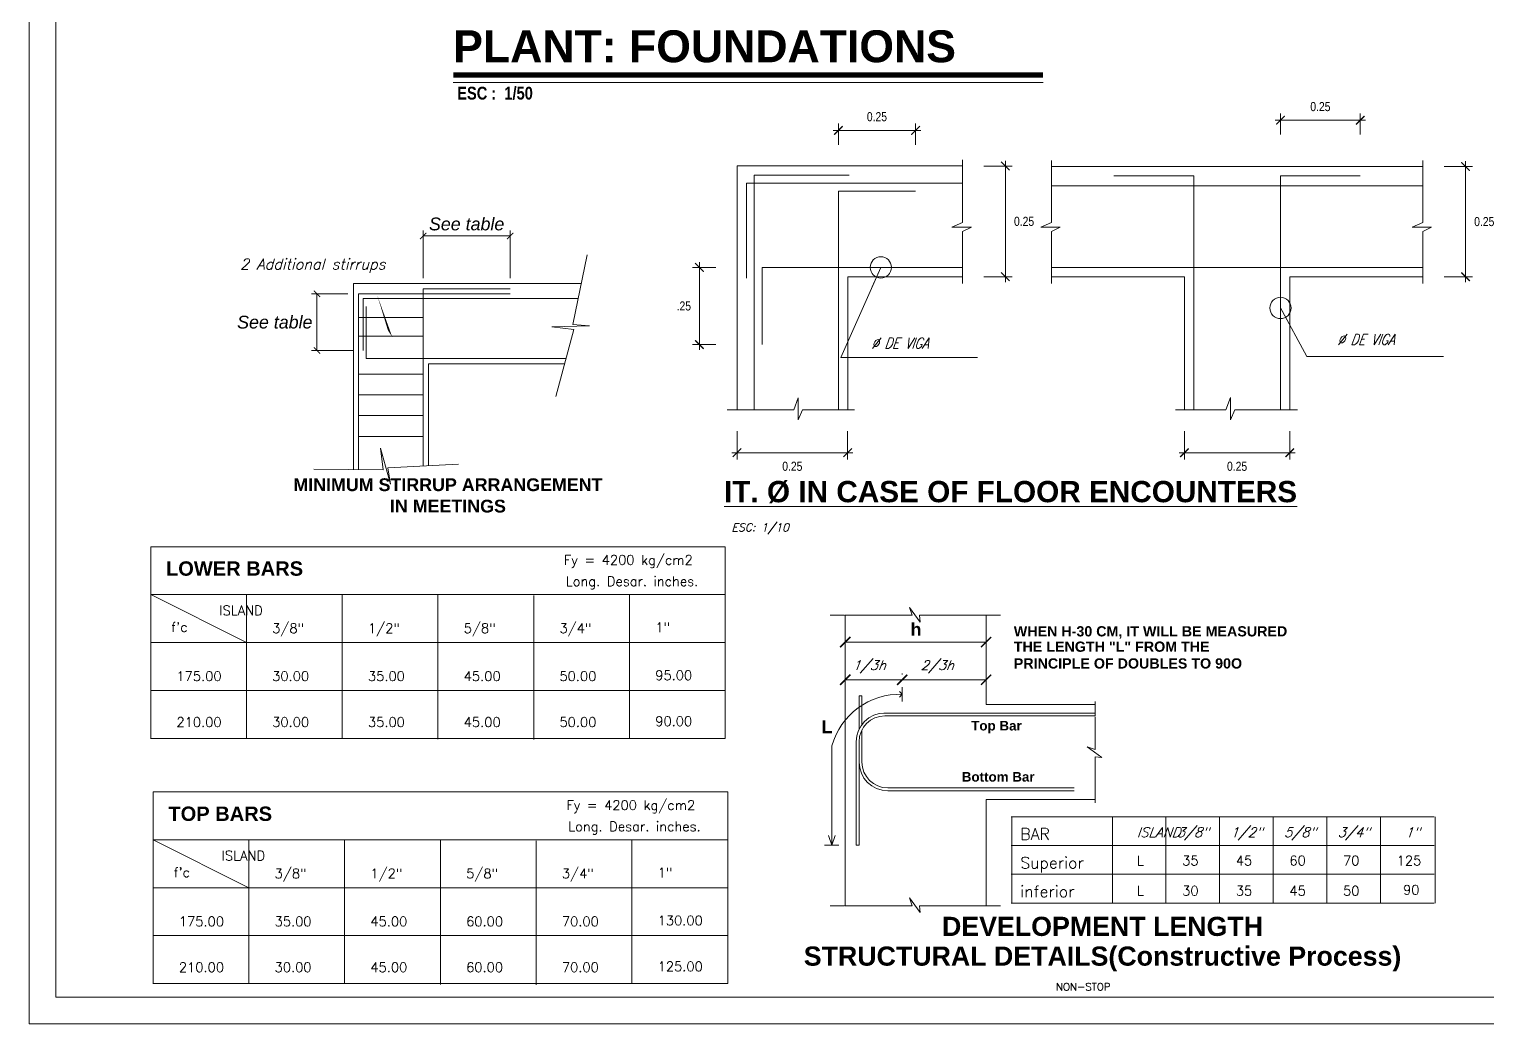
# Model space of a CAD drawing. Header units: millimetres. Extents: x 56 to 215, y 47 to 103.
# Drawn here: x 174.04 to 187.74, y 75.1 to 84.45 of the extents above; entities that cross this region are included whole.
import ezdxf
from ezdxf.enums import TextEntityAlignment as Align

# ---------------------------------------------------------------- set-up
doc = ezdxf.new("R2010")
doc.units = ezdxf.units.MM
doc.linetypes.add('CENTER2', pattern=[28.575, 19.05, -3.175, 3.175, -3.175])
doc.linetypes.add('DASHED2', pattern=[0.375, 0.25, -0.125])
for name, color, linetype, lineweight in [('A_Pared', 147, 'Continuous', 15), ('E_Acero', 240, 'Continuous', 60), ('E_Estribo', 1, 'CENTER2', 20), ('E_Fierros', 2, 'Continuous', 50), ('G_Complemento', 30, 'Continuous', 20), ('G_Texto', 122, 'Continuous', 20)]:
    doc.layers.add(name, color=color, linetype=linetype, lineweight=lineweight)
doc.layers.add('G_Acotación', color=171, linetype='Continuous')
doc.styles.add('Acotacion', font='ARIALN.TTF')
doc.styles.add('ARIAL', font='ariali.ttf', dxfattribs={"height": 0.12})
doc.styles.add('Cotas', font='ARIALNB.TTF', dxfattribs={"height": 0.1})
doc.styles.add('Letras(Indicadores)', font='romans.shx', dxfattribs={"width": 0.7, "oblique": 10})
doc.styles.add('Textos', font='simplex.shx', dxfattribs={"width": 0.8, "oblique": 20})
doc.styles.add('Titulo', font='arialbd.ttf', dxfattribs={"height": 0.2})
doc.styles.add('Titulo Detalles', font='swissb.ttf')
doc.styles.add('Titulo(Ambientes)', font='sanssb__.ttf')
doc.dimstyles.new('Indicadores', dxfattribs={"dimtxt": 0.08, "dimasz": 0.08, "dimexe": 0.05, "dimexo": 0.1, "dimgap": 0.05, "dimtad": 2, "dimtih": 1, "dimtoh": 1, "dimzin": 4, "dimdsep": 46, "dimtxsty": 'ARIAL', "dimblk1": 'ARCHTICK', "dimblk2": 'ARCHTICK', "dimsah": 1, "dimcen": 0.02, "dimclrd": 8, "dimclre": 8, "dimclrt": 7, "dimadec": 0, "dimazin": 0, "dimtfac": 1, "dimtmove": 2, "dimatfit": 3, "dimldrblk": 'CLOSEDBLANK', "dimfxl": 1, "dimtolj": 1, "dimtzin": 4, "dimlwd": 9, "dimlwe": 9, "dimarcsym": 0})
doc.dimstyles.new('N1-10', dxfattribs={"dimtxt": 0.085, "dimasz": 0.08, "dimexe": 0.065, "dimexo": 0.2, "dimgap": 0.085, "dimtad": 2, "dimtih": 1, "dimtoh": 1, "dimlfac": 0.2, "dimzin": 4, "dimdsep": 46, "dimtxsty": 'Acotacion', "dimblk": 'ARCHTICK', "dimcen": 0.85, "dimdle": 0.05, "dimclrd": 251, "dimclre": 251, "dimclrt": 254, "dimaunit": 1, "dimadec": 3, "dimazin": 0, "dimtm": 1e-09, "dimtfac": 1, "dimtix": 1, "dimtmove": 0, "dimatfit": 3, "dimldrblk": 'CLOSEDBLANK', "dimfxl": 1, "dimtolj": 1, "dimtzin": 0, "dimlwd": 9, "dimlwe": 13, "dimarcsym": 0})
doc.dimstyles.new('N1-100', dxfattribs={"dimtxt": 0.085, "dimasz": 0.085, "dimexe": 0.065, "dimexo": 0.12, "dimgap": 0.085, "dimtad": 2, "dimtih": 1, "dimtoh": 1, "dimzin": 4, "dimdsep": 46, "dimtxsty": 'Acotacion', "dimblk": 'ARCHTICK', "dimcen": 0.85, "dimdle": 0.05, "dimclrd": 251, "dimclre": 251, "dimclrt": 140, "dimaunit": 1, "dimadec": 3, "dimazin": 0, "dimtm": 1e-09, "dimtfac": 1, "dimtix": 1, "dimtmove": 0, "dimatfit": 3, "dimfxl": 1, "dimtolj": 1, "dimtzin": 0, "dimlwd": 15, "dimlwe": 15, "dimarcsym": 0})

# ---------------------------------------------------------------- blocks, each defined once
blk = doc.blocks.new('_ArchTick')
at = {"color": 0, "linetype": 'ByBlock', "const_width": 0.15}
blk.add_lwpolyline([(-0.5, -0.5), (0.5, 0.5)], dxfattribs=at)
blk = doc.blocks.new('*D419')
at = {"layer": 'Defpoints', "color": 0, "transparency": 16777216}
for p in [(177.135, 81.96), (176.744, 81.428), (177.18, 81.428)]:
    blk.add_point(p, dxfattribs=at)
at = {"layer": 'G_Acotación', "color": 8, "lineweight": 9, "transparency": 16777216}
for p, q in [((177.035, 81.96), (176.694, 81.96)), ((176.744, 81.96), (176.744, 81.428)), ((177.08, 81.428), (176.694, 81.428))]:
    blk.add_line(p, q, dxfattribs=at)
at = {"layer": 'G_Acotación', "color": 8, "lineweight": 9, "transparency": 16777216, "xscale": 0.06, "yscale": 0.06, "zscale": 0.06}
for p, rotation in [((176.744, 81.96), 90), ((176.744, 81.428), 270)]:
    blk.add_blockref('_ArchTick', p, dxfattribs=dict(at, rotation=rotation))
at = {"layer": 'G_Acotación', "color": 7, "lineweight": 5, "transparency": 16777216, "insert": (176.348, 81.694), "char_height": 0.12, "attachment_point": 5, "style": 'ARIAL'}
blk.add_mtext('\\A1;See table', dxfattribs=at)
blk = doc.blocks.new('_ClosedBlank')
at = {"color": 0, "linetype": 'ByBlock', "lineweight": -2}
for p, q in [((-1, 0.17), (0, 0)), ((-1, 0.17), (-1, -0.17)), ((0, 0), (-1, -0.17))]:
    blk.add_line(p, q, dxfattribs=at)
blk = doc.blocks.new('*D420')
at = {"layer": 'Defpoints', "color": 0, "transparency": 16777216}
for p in [(178.56, 82.504), (177.743, 82.009), (178.56, 82.009)]:
    blk.add_point(p, dxfattribs=at)
at = {"layer": 'G_Acotación', "color": 8, "lineweight": 9, "transparency": 16777216}
for p, q in [((177.743, 82.109), (177.743, 82.554)), ((177.743, 82.504), (178.56, 82.504)), ((178.56, 82.109), (178.56, 82.554))]:
    blk.add_line(p, q, dxfattribs=at)
at = {"layer": 'G_Acotación', "color": 8, "lineweight": 9, "transparency": 16777216, "xscale": 0.06, "yscale": 0.06, "zscale": 0.06, "rotation": 180}
blk.add_blockref('_ArchTick', (177.743, 82.504), dxfattribs=at)
at = {"layer": 'G_Acotación', "color": 8, "lineweight": 9, "transparency": 16777216, "xscale": 0.06, "yscale": 0.06, "zscale": 0.06}
blk.add_blockref('_ArchTick', (178.56, 82.504), dxfattribs=at)
at = {"layer": 'G_Acotación', "color": 7, "lineweight": 5, "transparency": 16777216, "insert": (178.151, 82.616), "char_height": 0.12, "attachment_point": 5, "style": 'ARIAL'}
blk.add_mtext('\\A1;See table', dxfattribs=at)
blk = doc.blocks.new('*D421')
at = {"layer": 'Defpoints', "color": 0, "transparency": 16777216}
for p in [(187.137, 83.156), (187.137, 82.121), (187.539, 82.121)]:
    blk.add_point(p, dxfattribs=at)
at = {"layer": 'G_Acotación', "color": 251, "lineweight": 9, "transparency": 16777216}
blk.add_line((187.539, 83.206), (187.539, 82.071), dxfattribs=at)
at = {"layer": 'G_Acotación', "color": 251, "lineweight": 13, "transparency": 16777216}
for p, q in [((187.337, 83.156), (187.604, 83.156)), ((187.337, 82.121), (187.604, 82.121))]:
    blk.add_line(p, q, dxfattribs=at)
at = {"layer": 'G_Acotación', "color": 251, "lineweight": 9, "transparency": 16777216, "xscale": 0.08, "yscale": 0.08, "zscale": 0.08}
for p, rotation in [((187.539, 83.156), 90), ((187.539, 82.121), 270)]:
    blk.add_blockref('_ArchTick', p, dxfattribs=dict(at, rotation=rotation))
at = {"layer": 'G_Acotación', "color": 254, "lineweight": 5, "transparency": 16777216, "insert": (187.715, 82.639), "char_height": 0.085, "attachment_point": 5, "style": 'Acotacion'}
blk.add_mtext('\\A1;0.25', dxfattribs=at)
blk = doc.blocks.new('*D422')
at = {"layer": 'Defpoints', "color": 0, "transparency": 16777216}
for p in [(182.812, 83.161), (182.812, 82.121), (183.214, 82.121)]:
    blk.add_point(p, dxfattribs=at)
at = {"layer": 'G_Acotación', "color": 251, "lineweight": 13, "transparency": 16777216}
for p, q in [((183.012, 83.161), (183.279, 83.161)), ((183.012, 82.121), (183.279, 82.121))]:
    blk.add_line(p, q, dxfattribs=at)
at = {"layer": 'G_Acotación', "color": 251, "lineweight": 9, "transparency": 16777216}
blk.add_line((183.214, 83.211), (183.214, 82.071), dxfattribs=at)
at = {"layer": 'G_Acotación', "color": 251, "lineweight": 9, "transparency": 16777216, "xscale": 0.08, "yscale": 0.08, "zscale": 0.08}
for p, rotation in [((183.214, 83.161), 90), ((183.214, 82.121), 270)]:
    blk.add_blockref('_ArchTick', p, dxfattribs=dict(at, rotation=rotation))
at = {"layer": 'G_Acotación', "color": 254, "lineweight": 5, "transparency": 16777216, "insert": (183.39, 82.641), "char_height": 0.085, "attachment_point": 5, "style": 'Acotacion'}
blk.add_mtext('\\A1;0.25', dxfattribs=at)
blk = doc.blocks.new('*D423')
at = {"layer": 'Defpoints', "color": 0, "transparency": 16777216}
for p in [(180.692, 82.209), (180.339, 81.484), (180.692, 81.484)]:
    blk.add_point(p, dxfattribs=at)
at = {"layer": 'G_Acotación', "color": 251, "lineweight": 13, "transparency": 16777216}
for p, q in [((180.492, 82.209), (180.274, 82.209)), ((180.492, 81.484), (180.274, 81.484))]:
    blk.add_line(p, q, dxfattribs=at)
at = {"layer": 'G_Acotación', "color": 251, "lineweight": 9, "transparency": 16777216}
blk.add_line((180.339, 82.259), (180.339, 81.434), dxfattribs=at)
at = {"layer": 'G_Acotación', "color": 251, "lineweight": 9, "transparency": 16777216, "xscale": 0.08, "yscale": 0.08, "zscale": 0.08}
for p, rotation in [((180.339, 82.209), 90), ((180.339, 81.484), 270)]:
    blk.add_blockref('_ArchTick', p, dxfattribs=dict(at, rotation=rotation))
at = {"layer": 'G_Acotación', "color": 254, "lineweight": 5, "transparency": 16777216, "insert": (180.192, 81.846), "char_height": 0.085, "attachment_point": 5, "style": 'Acotacion'}
blk.add_mtext('\\A1;.25', dxfattribs=at)
blk = doc.blocks.new('*D424')
at = {"layer": 'Defpoints', "color": 0, "transparency": 16777216}
for p in [(180.692, 80.871), (181.732, 80.871), (181.732, 80.468)]:
    blk.add_point(p, dxfattribs=at)
at = {"layer": 'G_Acotación', "color": 251, "lineweight": 13, "transparency": 16777216}
for p, q in [((180.692, 80.671), (180.692, 80.403)), ((181.732, 80.671), (181.732, 80.403))]:
    blk.add_line(p, q, dxfattribs=at)
at = {"layer": 'G_Acotación', "color": 251, "lineweight": 9, "transparency": 16777216}
blk.add_line((180.642, 80.468), (181.782, 80.468), dxfattribs=at)
at = {"layer": 'G_Acotación', "color": 251, "lineweight": 9, "transparency": 16777216, "xscale": 0.08, "yscale": 0.08, "zscale": 0.08, "rotation": 180}
blk.add_blockref('_ArchTick', (180.692, 80.468), dxfattribs=at)
at = {"layer": 'G_Acotación', "color": 251, "lineweight": 9, "transparency": 16777216, "xscale": 0.08, "yscale": 0.08, "zscale": 0.08}
blk.add_blockref('_ArchTick', (181.732, 80.468), dxfattribs=at)
at = {"layer": 'G_Acotación', "color": 254, "lineweight": 5, "transparency": 16777216, "insert": (181.212, 80.34), "char_height": 0.085, "attachment_point": 5, "style": 'Acotacion'}
blk.add_mtext('\\A1;0.25', dxfattribs=at)
blk = doc.blocks.new('*D425')
at = {"layer": 'Defpoints', "color": 0, "transparency": 16777216}
for p in [(184.897, 80.871), (185.887, 80.871), (185.887, 80.468)]:
    blk.add_point(p, dxfattribs=at)
at = {"layer": 'G_Acotación', "color": 251, "lineweight": 13, "transparency": 16777216}
for p, q in [((184.897, 80.671), (184.897, 80.403)), ((185.887, 80.671), (185.887, 80.403))]:
    blk.add_line(p, q, dxfattribs=at)
at = {"layer": 'G_Acotación', "color": 251, "lineweight": 9, "transparency": 16777216}
blk.add_line((184.847, 80.468), (185.937, 80.468), dxfattribs=at)
at = {"layer": 'G_Acotación', "color": 251, "lineweight": 9, "transparency": 16777216, "xscale": 0.08, "yscale": 0.08, "zscale": 0.08, "rotation": 180}
blk.add_blockref('_ArchTick', (184.897, 80.468), dxfattribs=at)
at = {"layer": 'G_Acotación', "color": 251, "lineweight": 9, "transparency": 16777216, "xscale": 0.08, "yscale": 0.08, "zscale": 0.08}
blk.add_blockref('_ArchTick', (185.887, 80.468), dxfattribs=at)
at = {"layer": 'G_Acotación', "color": 254, "lineweight": 5, "transparency": 16777216, "insert": (185.392, 80.34), "char_height": 0.085, "attachment_point": 5, "style": 'Acotacion'}
blk.add_mtext('\\A1;0.25', dxfattribs=at)
blk = doc.blocks.new('*D426')
at = {"layer": 'Defpoints', "color": 0, "transparency": 16777216}
for p in [(182.37, 83.496), (181.645, 83.161), (182.37, 83.161)]:
    blk.add_point(p, dxfattribs=at)
at = {"layer": 'G_Acotación', "color": 251, "lineweight": 9, "transparency": 16777216}
blk.add_line((181.595, 83.496), (182.42, 83.496), dxfattribs=at)
at = {"layer": 'G_Acotación', "color": 251, "lineweight": 13, "transparency": 16777216}
for p, q in [((181.645, 83.361), (181.645, 83.561)), ((182.37, 83.361), (182.37, 83.561))]:
    blk.add_line(p, q, dxfattribs=at)
at = {"layer": 'G_Acotación', "color": 251, "lineweight": 9, "transparency": 16777216, "xscale": 0.08, "yscale": 0.08, "zscale": 0.08, "rotation": 180}
blk.add_blockref('_ArchTick', (181.645, 83.496), dxfattribs=at)
at = {"layer": 'G_Acotación', "color": 251, "lineweight": 9, "transparency": 16777216, "xscale": 0.08, "yscale": 0.08, "zscale": 0.08}
blk.add_blockref('_ArchTick', (182.37, 83.496), dxfattribs=at)
at = {"layer": 'G_Acotación', "color": 254, "lineweight": 5, "transparency": 16777216, "insert": (182.007, 83.624), "char_height": 0.085, "attachment_point": 5, "style": 'Acotacion'}
blk.add_mtext('\\A1;0.25', dxfattribs=at)
blk = doc.blocks.new('*D427')
at = {"layer": 'Defpoints', "color": 0, "transparency": 16777216}
for p in [(186.55, 83.591), (185.8, 83.256), (186.55, 83.256)]:
    blk.add_point(p, dxfattribs=at)
at = {"layer": 'G_Acotación', "color": 251, "lineweight": 9, "transparency": 16777216}
blk.add_line((185.75, 83.591), (186.6, 83.591), dxfattribs=at)
at = {"layer": 'G_Acotación', "color": 251, "lineweight": 13, "transparency": 16777216}
for p, q in [((185.8, 83.456), (185.8, 83.656)), ((186.55, 83.456), (186.55, 83.656))]:
    blk.add_line(p, q, dxfattribs=at)
at = {"layer": 'G_Acotación', "color": 251, "lineweight": 9, "transparency": 16777216, "xscale": 0.08, "yscale": 0.08, "zscale": 0.08, "rotation": 180}
blk.add_blockref('_ArchTick', (185.8, 83.591), dxfattribs=at)
at = {"layer": 'G_Acotación', "color": 251, "lineweight": 9, "transparency": 16777216, "xscale": 0.08, "yscale": 0.08, "zscale": 0.08}
blk.add_blockref('_ArchTick', (186.55, 83.591), dxfattribs=at)
at = {"layer": 'G_Acotación', "color": 254, "lineweight": 5, "transparency": 16777216, "insert": (186.175, 83.719), "char_height": 0.085, "attachment_point": 5, "style": 'Acotacion'}
blk.add_mtext('\\A1;0.25', dxfattribs=at)
blk = doc.blocks.new('Titulo')
at = {"style": 'Titulo', "oblique": 20, "flags": 4}
blk.add_attdef('TITULO', (0.026, 0.189), '', height=0.3, dxfattribs=at)
at = {"oblique": 20, "flags": 4}
blk.add_attdef('ESCALA', (0.26, -0.101), '', height=0.11, dxfattribs=at)

msp = doc.modelspace()

# ---------------------------------------------------------------- linework, layer by layer
at = {"lineweight": 5}
for points in [[(215.0892, 75.1029), (215.0892, 102.6587), (174.0392, 102.6587), (174.0392, 75.1029)], [(214.8392, 75.3529), (214.8392, 102.4087), (174.2892, 102.4087), (174.2892, 75.3529)]]:
    msp.add_lwpolyline(points, close=True, dxfattribs=at)
at = {"layer": 'A_Pared', "linetype": 'ByBlock', "lineweight": 5}
for p, q in [((177.0867, 82.0573), (177.0867, 80.3088)), ((179.228, 82.0573), (177.0867, 82.0573)), ((177.7914, 81.3039), (177.7914, 80.3448)), ((179.0719, 81.3039), (177.7914, 81.3039))]:
    msp.add_line(p, q, dxfattribs=at)
at = {"layer": 'E_Acero', "linetype": 'ByBlock', "lineweight": 5, "ltscale": 5}
for p, q in [((181.8394, 77.8705), (181.8394, 78.1848)), ((181.8394, 78.1848), (181.8664, 78.1848)), ((181.8664, 77.9148), (181.8664, 78.1848)), ((182.0724, 78.0228), (184.0583, 78.0228)), ((182.0824, 77.9958), (184.0583, 77.9958)), ((181.8664, 77.5616), (181.8664, 77.8641)), ((181.8124, 77.7528), (181.8124, 76.7808)), ((181.8394, 76.7808), (181.8394, 77.7528)), ((181.8124, 76.7808), (181.8394, 76.7808))]:
    msp.add_line(p, q, dxfattribs=at)
at = {"layer": 'E_Acero', "linetype": 'DASHED2', "lineweight": 5, "ltscale": 7}
for p, q in [((182.1094, 77.3186), (184.0583, 77.3186)), ((182.1094, 77.2916), (184.0583, 77.2916))]:
    msp.add_line(p, q, dxfattribs=at)
at = {"layer": 'E_Acero', "linetype": 'ByBlock', "lineweight": 5, "ltscale": 5}
for centre, radius, start, end in [((182.0824, 77.7528), 0.27, 90, 180), ((182.0824, 77.7528), 0.243, 90, 180), ((182.1094, 77.5616), 0.27, 180, 270), ((182.1094, 77.5616), 0.243, 180, 270)]:
    msp.add_arc(centre, radius, start, end, dxfattribs=at)
at = {"layer": 'E_Estribo', "linetype": 'ByBlock', "lineweight": 5}
for p, q in [((177.1355, 81.7385), (177.7426, 81.7385)), ((177.1355, 81.5622), (177.7426, 81.5622)), ((177.1355, 81.2064), (177.7426, 81.2064)), ((177.1355, 81.0114), (177.7426, 81.0114)), ((177.1355, 80.8164), (177.7426, 80.8164)), ((177.1355, 80.6214), (177.7426, 80.6214))]:
    msp.add_line(p, q, dxfattribs=at)
at = {"layer": 'E_Fierros', "linetype": 'ByBlock', "lineweight": 5}
for p, q in [((177.1355, 81.9598), (177.1355, 80.3082)), ((178.5604, 81.9598), (177.1355, 81.9598)), ((177.7426, 82.0085), (177.7426, 80.3423)), ((178.5604, 82.0085), (177.7426, 82.0085)), ((177.1798, 81.428), (177.1798, 81.9155)), ((179.1993, 81.9155), (177.1798, 81.9155)), ((177.2064, 81.8402), (177.2064, 81.3527)), ((179.085, 81.3527), (177.2064, 81.3527))]:
    msp.add_line(p, q, dxfattribs=at)
at = {"layer": 'E_Fierros', "lineweight": 5}
for points in [[(181.7448, 83.0739), (180.8548, 83.0739), (180.8548, 80.8714)], [(184.2349, 83.0689), (184.9849, 83.0689), (184.9849, 80.8714)], [(186.5499, 83.0689), (185.7999, 83.0689), (185.7999, 80.8714)], [(182.8123, 82.9989), (180.7798, 82.9989), (180.7798, 82.1089)], [(182.3698, 82.9239), (181.6448, 82.9239), (181.6448, 80.8714)], [(187.1374, 82.9739), (183.6474, 82.9739)], [(182.8123, 82.2089), (180.9298, 82.2089), (180.9298, 81.4839)], [(187.1374, 82.2089), (183.6474, 82.2089)]]:
    msp.add_lwpolyline(points, dxfattribs=at)
at = {"layer": 'G_Acotación', "lineweight": 5}
msp.add_line((181.7093, 78.6886), (183.0323, 78.6886), dxfattribs=at)
at = {"layer": 'G_Acotación', "linetype": 'ByBlock', "lineweight": 5, "ltscale": 5}
for p, q in [((182.2444, 78.335), (181.7093, 78.335)), ((182.2444, 78.335), (183.0323, 78.335)), ((182.2444, 78.1308), (182.2444, 78.2658)), ((182.2444, 78.1983), (182.2205, 78.2242)), ((182.2444, 78.1983), (182.2205, 78.1725)), ((181.5832, 77.7145), (181.5829, 76.7808)), ((181.5829, 76.7808), (181.5508, 76.8706)), ((181.5829, 76.7808), (181.615, 76.8706)), ((181.6504, 76.7808), (181.5154, 76.7808))]:
    msp.add_line(p, q, dxfattribs=at)
at = {"layer": 'G_Acotación', "lineweight": 5}
msp.add_lwpolyline([(176.6417, 82.1557, 0, 0, 0), (177.2467, 82.1557, 0, 0, 0), (177.3954, 81.6688, 0.0293, 0, 0), (177.4517, 81.5552, 0, 0, 0)], format="xyseb", dxfattribs=at)
at = {"layer": 'G_Acotación', "linetype": 'ByBlock', "lineweight": 5, "ltscale": 5, "const_width": 0.0144}
for points in [[(181.7573, 78.7366), (181.6613, 78.6406)], [(182.9843, 78.6406), (183.0803, 78.7366)], [(181.7573, 78.383), (181.6613, 78.287)], [(182.1964, 78.287), (182.2924, 78.383)], [(182.9843, 78.287), (183.0803, 78.383)]]:
    msp.add_lwpolyline(points, dxfattribs=at)
at = {"layer": 'G_Acotación', "linetype": 'ByBlock', "lineweight": 5, "const_width": 0.0144}
msp.add_lwpolyline([(182.2924, 78.383), (182.1964, 78.287)], dxfattribs=at)
at = {"layer": 'G_Acotación', "linetype": 'ByBlock', "lineweight": 5, "ltscale": 5}
msp.add_arc((182.2224, 77.5346), 0.6641, 88.10551, 164.27828, dxfattribs=at)
at = {"layer": 'G_Complemento', "lineweight": 5}
for p, q in [((175.1815, 79.5847), (175.1815, 77.7807)), ((175.1815, 79.5847), (180.5815, 79.5847)), ((180.5815, 79.5847), (180.5815, 77.7847)), ((175.1815, 79.1347), (180.5815, 79.1347)), ((175.1815, 79.1347), (176.0815, 78.6847)), ((176.0815, 79.1347), (176.0815, 77.7807)), ((176.9815, 79.1347), (176.9815, 77.7807)), ((177.8815, 79.1307), (177.8815, 77.7768)), ((178.7815, 79.1268), (178.7815, 77.7728)), ((179.6815, 79.1347), (179.6815, 77.7807)), ((175.1815, 78.6847), (180.5815, 78.6847)), ((175.1815, 78.2347), (180.5815, 78.2347)), ((175.1815, 77.7847), (180.5815, 77.7847)), ((175.2042, 77.2813), (175.2042, 75.4773)), ((175.2042, 77.2813), (180.6042, 77.2813)), ((180.6042, 77.2813), (180.6042, 75.4813)), ((187.2437, 77.0478), (183.2683, 77.0478)), ((183.2739, 77.048), (183.2739, 76.238)), ((184.2197, 77.0478), (184.2197, 76.2378)), ((184.7237, 77.0478), (184.7237, 76.2378)), ((184.7237, 77.0478), (184.7237, 76.2378)), ((184.7237, 77.0478), (184.7237, 76.2378)), ((185.2277, 77.0478), (185.2277, 76.2378)), ((185.7317, 77.0478), (185.7317, 76.2378)), ((186.2357, 77.0478), (186.2357, 76.2378)), ((186.7397, 77.0478), (186.7397, 76.2378)), ((187.2524, 77.0478), (187.2524, 76.2378)), ((175.2042, 76.8313), (180.6042, 76.8313)), ((175.2042, 76.8313), (176.1042, 76.3813)), ((176.1042, 76.8313), (176.1042, 75.4773)), ((177.0042, 76.8313), (177.0042, 75.4773)), ((177.9042, 76.8273), (177.9042, 75.4733)), ((178.8042, 76.8233), (178.8042, 75.4694)), ((179.7042, 76.8313), (179.7042, 75.4773)), ((187.2437, 76.7778), (183.2683, 76.7778)), ((187.2437, 76.5078), (183.2683, 76.5078)), ((175.2042, 76.3813), (180.6042, 76.3813)), ((187.2437, 76.2378), (183.2683, 76.2378)), ((175.2042, 75.9313), (180.6042, 75.9313)), ((175.2042, 75.4813), (180.6042, 75.4813))]:
    msp.add_line(p, q, dxfattribs=at)
at = {"layer": 'G_Complemento', "linetype": 'ByBlock', "lineweight": 5, "ltscale": 5}
for p, q in [((181.7017, 78.9408), (181.5667, 78.9408)), ((181.7093, 78.9408), (182.0173, 78.9408)), ((182.0173, 78.9408), (182.3372, 78.9408)), ((182.3133, 79.0152), (182.4126, 78.8773)), ((182.3372, 78.9408), (182.3133, 79.0152)), ((182.4126, 78.8773), (182.4057, 78.9408)), ((183.0323, 78.9408), (182.4057, 78.9408)), ((183.0323, 78.9408), (183.1673, 78.9408)), ((184.0583, 77.9958), (184.0583, 78.1308)), ((184.0583, 77.9882), (184.0583, 77.6803)), ((184.0583, 77.6803), (183.9839, 77.7042)), ((183.9839, 77.7042), (184.1218, 77.6049)), ((184.1218, 77.6049), (184.0583, 77.6118)), ((184.0583, 77.3132), (184.0583, 77.6118)), ((184.0583, 77.3132), (184.0583, 77.1782)), ((181.7017, 76.2116), (181.5667, 76.2116)), ((181.7093, 76.2116), (182.0173, 76.2116)), ((182.0173, 76.2116), (182.3372, 76.2116)), ((182.3372, 76.2116), (182.3133, 76.2859)), ((182.3133, 76.2859), (182.4126, 76.1481)), ((182.4126, 76.1481), (182.4057, 76.2116)), ((183.0323, 76.2116), (182.4057, 76.2116)), ((183.0323, 76.2116), (183.1673, 76.2116))]:
    msp.add_line(p, q, dxfattribs=at)
at = {"layer": 'G_Complemento', "lineweight": 5, "ltscale": 5}
for p, q in [((181.7093, 76.2116), (181.7093, 78.9408)), ((183.0323, 78.1038), (183.0323, 78.9408)), ((183.0323, 78.1038), (184.0583, 78.1038)), ((183.0323, 77.2106), (184.0583, 77.2106)), ((183.0323, 77.2106), (183.0323, 76.2116))]:
    msp.add_line(p, q, dxfattribs=at)
at = {"layer": 'G_Complemento', "lineweight": 5}
for points in [[(182.8123, 83.1614), (180.6923, 83.1614), (180.6923, 80.8714)], [(182.8123, 83.2184), (182.8123, 82.6292), (182.7118, 82.5877), (182.8123, 82.5877), (182.8951, 82.5877), (182.8123, 82.5462), (182.8123, 82.0569)], [(183.6474, 83.2134), (183.6474, 82.6292), (183.5469, 82.5877), (183.6474, 82.5877), (183.7302, 82.5877), (183.6474, 82.5462), (183.6474, 82.0569)], [(187.1374, 83.2134), (187.1374, 82.6292), (187.0369, 82.5877), (187.1374, 82.5877), (187.2202, 82.5877), (187.1374, 82.5462), (187.1374, 82.0569)], [(187.1374, 83.1564), (183.6474, 83.1564)], [(182.8123, 82.1214), (181.7323, 82.1214), (181.7323, 80.8714)], [(183.6474, 82.1214), (184.8974, 82.1214), (184.8974, 80.8714)], [(187.1374, 82.1214), (185.8874, 82.1214), (185.8874, 80.8714)], [(180.5999, 80.8714), (181.2245, 80.8714), (181.266, 80.9849), (181.266, 80.8714), (181.266, 80.777), (181.3074, 80.8714), (181.7965, 80.8714)], [(184.8125, 80.8716), (185.2871, 80.8716), (185.3286, 80.9852), (185.3286, 80.8716), (185.3286, 80.7772), (185.37, 80.8716), (185.9591, 80.8716)]]:
    msp.add_lwpolyline(points, dxfattribs=at)
at = {"layer": 'G_Complemento', "linetype": 'ByBlock', "lineweight": 5}
for points in [[(179.2823, 82.3259), (179.1504, 81.6735), (179.3042, 81.6585), (178.9516, 81.6511), (179.1579, 81.6248), (178.9891, 80.9952)], [(178.0756, 80.3596), (177.411, 80.3252), (177.4347, 80.1725), (177.3398, 80.5121), (177.3657, 80.3058), (176.7139, 80.3127)]]:
    msp.add_lwpolyline(points, dxfattribs=at)
at = {"layer": 'G_Texto', "color": 8, "lineweight": 5}
for p, q in [((181.7093, 78.5719), (181.7093, 78.6286)), ((183.0323, 78.5719), (183.0323, 78.6286)), ((181.7093, 78.3858), (181.7093, 78.395)), ((182.2444, 78.3858), (182.2444, 78.395)), ((182.2444, 78.3858), (182.2444, 78.395)), ((183.0323, 78.3858), (183.0323, 78.395))]:
    msp.add_line(p, q, dxfattribs=at)
at = {"layer": 'G_Texto', "lineweight": 5, "const_width": 0.05}
msp.add_lwpolyline([(178.0243, 84.0148), (183.5693, 84.0148)], dxfattribs=at)
at = {"layer": 'G_Texto', "lineweight": 5}
msp.add_lwpolyline([(178.0243, 83.9465), (183.5693, 83.9465)], dxfattribs=at)

# ---------------------------------------------------------------- block references
ref = msp.add_blockref('Titulo', (178.0243, 83.9465), dxfattribs=at)
ref.add_attrib('TITULO', 'PLANT: FOUNDATIONS', (178.0243, 84.1359), dxfattribs={"layer": '0', "height": 0.3, "style": 'Titulo', "flags": 4})
ref.add_attrib('ESCALA', ' ESC :  1/50', (178.0243, 83.7856), dxfattribs={"layer": '0', "height": 0.12, "style": 'Cotas', "flags": 4})

# ---------------------------------------------------------------- texts
at = {"layer": 'G_Texto', "color": 0, "lineweight": 5, "style": 'Textos', "oblique": 15}
msp.add_text('2 Additional stirrups', height=0.1, dxfattribs=at).set_placement((176.0212, 82.1905))
at = {"layer": 'G_Texto', "lineweight": 5}
for s, height, style, p in [('MINIMUM STIRRUP ARRANGEMENT', 0.12, 'Titulo Detalles', (177.9751, 80.1073)), ('IN MEETINGS', 0.12, 'Titulo Detalles', (177.9751, 79.9064)), ('L', 0.12, 'Titulo(Ambientes)', (181.5375, 77.833)), ('Top Bar', 0.09, 'Titulo(Ambientes)', (183.1304, 77.8587)), ('Bottom Bar', 0.09, 'Titulo(Ambientes)', (183.1467, 77.3783)), ('DEVELOPMENT LENGTH', 0.18, 'Titulo Detalles', (184.1273, 75.9286)), ('STRUCTURAL DETAILS(Constructive Process)', 0.18, 'Titulo Detalles', (184.1273, 75.6493))]:
    msp.add_text(s, height=height, dxfattribs=dict(at, style=style)).set_placement(p, align=Align.CENTER)
for s, height, style, p in [('%%UIT. %%C IN CASE OF FLOOR ENCOUNTERS', 0.2, 'Titulo Detalles', (180.57, 80.0027)), ('Fy = 4200 kg/cm2', 0.09, 'Textos', (179.0655, 79.4155)), ('LOWER BARS', 0.135, 'Titulo Detalles', (175.3252, 79.3125)), ('Long. Desar. inches.', 0.09, 'Textos', (179.0822, 79.2155)), ('ISLAND', 0.09, 'Textos', (175.8257, 78.9414)), ("f'c", 0.09, 'Textos', (175.3743, 78.7846)), ('3/8"', 0.09, 'Textos', (176.3234, 78.7738)), ('1/2"', 0.09, 'Textos', (177.2234, 78.7738)), ('5/8"', 0.09, 'Textos', (178.1234, 78.7738)), ('3/4"', 0.09, 'Textos', (179.0234, 78.7738)), ('1"', 0.09, 'Textos', (179.9234, 78.7817)), ('h', 0.12, 'Titulo(Ambientes)', (182.3228, 78.7486)), ('WHEN H-30 CM, IT WILL BE MEASURED', 0.096, 'Titulo(Ambientes)', (183.2933, 78.7423)), ('THE LENGTH "L" FROM THE', 0.096, 'Titulo(Ambientes)', (183.2933, 78.5981)), ('PRINCIPLE OF DOUBLES TO 90O', 0.096, 'Titulo(Ambientes)', (183.2933, 78.4405)), ('175.00', 0.09, 'Textos', (175.4234, 78.3238)), ('30.00', 0.09, 'Textos', (176.3234, 78.3238)), ('35.00', 0.09, 'Textos', (177.2234, 78.3238)), ('45.00', 0.09, 'Textos', (178.1234, 78.3238)), ('50.00', 0.09, 'Textos', (179.0234, 78.3238)), ('95.00', 0.09, 'Textos', (179.9234, 78.3317)), ('210.00', 0.09, 'Textos', (175.4234, 77.8924)), ('30.00', 0.09, 'Textos', (176.3234, 77.8924)), ('35.00', 0.09, 'Textos', (177.2234, 77.8924)), ('45.00', 0.09, 'Textos', (178.1234, 77.8924)), ('50.00', 0.09, 'Textos', (179.0234, 77.8924)), ('90.00', 0.09, 'Textos', (179.9234, 77.9003)), ('TOP BARS', 0.135, 'Titulo Detalles', (175.3479, 77.009)), ('Fy = 4200 kg/cm2', 0.09, 'Textos', (179.0882, 77.112)), ('Long. Desar. inches.', 0.09, 'Textos', (179.1049, 76.9121)), ('ISLAND', 0.09, 'Textos', (175.8484, 76.638)), ("f'c", 0.09, 'Textos', (175.397, 76.4811)), ('3/8"', 0.09, 'Textos', (176.3461, 76.4703)), ('1/2"', 0.09, 'Textos', (177.2461, 76.4703)), ('5/8"', 0.09, 'Textos', (178.1461, 76.4703)), ('3/4"', 0.09, 'Textos', (179.0461, 76.4703)), ('1"', 0.09, 'Textos', (179.9461, 76.4783)), ('175.00', 0.09, 'Textos', (175.4461, 76.0203)), ('35.00', 0.09, 'Textos', (176.3461, 76.0203)), ('45.00', 0.09, 'Textos', (177.2461, 76.0203)), ('60.00', 0.09, 'Textos', (178.1461, 76.0203)), ('70.00', 0.09, 'Textos', (179.0461, 76.0203)), ('130.00', 0.09, 'Textos', (179.9461, 76.0283)), ('210.00', 0.09, 'Textos', (175.4461, 75.5889)), ('30.00', 0.09, 'Textos', (176.3461, 75.5889)), ('45.00', 0.09, 'Textos', (177.2461, 75.5889)), ('60.00', 0.09, 'Textos', (178.1461, 75.5889)), ('70.00', 0.09, 'Textos', (179.0461, 75.5889)), ('125.00', 0.09, 'Textos', (179.9461, 75.5969)), ('NON-STOP', 0.07, 'Textos', (183.6899, 75.4159))]:
    msp.add_text(s, height=height, dxfattribs=dict(at, style=style)).set_placement(p)
for s, height, style, oblique, p in [('ESC: 1/10', 0.075, 'Textos', 15, (180.6404, 79.7292)), ('ISLAND', 0.09, 'Letras(Indicadores)', 20, (184.4492, 76.8576)), ('3/8"', 0.09, 'Letras(Indicadores)', 20, (184.8243, 76.8576)), ('1/2"', 0.09, 'Letras(Indicadores)', 20, (185.3283, 76.8576)), ('5/8"', 0.09, 'Letras(Indicadores)', 20, (185.8323, 76.8576)), ('3/4"', 0.09, 'Letras(Indicadores)', 20, (186.3363, 76.8576)), ('1"', 0.09, 'Letras(Indicadores)', 20, (186.9692, 76.8576))]:
    msp.add_text(s, height=height, dxfattribs=dict(at, style=style, oblique=oblique)).set_placement(p)
at = {"layer": 'G_Texto', "linetype": 'ByBlock', "lineweight": 5, "style": 'Textos', "oblique": 20}
for s, p in [('1/3h', (181.777, 78.4272)), ('2/3h', (182.4169, 78.4272))]:
    msp.add_text(s, height=0.09, dxfattribs=at).set_placement(p)
at = {"layer": 'G_Texto', "color": 7, "lineweight": 5, "style": 'Textos'}
for s, height, p in [('BAR', 0.108, (183.3547, 76.8318)), ('Superior', 0.108, (183.3547, 76.5618)), ('L', 0.09, (184.4492, 76.5913)), ('35', 0.09, (184.8758, 76.5913)), ('45', 0.09, (185.3798, 76.5913)), ('60', 0.09, (185.8838, 76.5913)), ('70', 0.09, (186.3878, 76.5913)), ('125', 0.09, (186.8918, 76.5913)), ('inferior', 0.108, (183.3547, 76.2918)), ('L', 0.09, (184.4492, 76.3079)), ('30', 0.09, (184.8758, 76.3079)), ('35', 0.09, (185.3798, 76.3079)), ('45', 0.09, (185.8838, 76.3079)), ('50', 0.09, (186.3878, 76.3079)), ('90', 0.09, (186.952, 76.3165))]:
    msp.add_text(s, height=height, dxfattribs=at).set_placement(p)
at = {"layer": 'G_Texto', "lineweight": 5, "char_height": 0.1, "attachment_point": 4, "style": 'Textos'}
for insert in [(181.9532, 81.4977), (186.3332, 81.5323)]:
    msp.add_mtext('%%c DE VIGA', dxfattribs=dict(at, insert=insert))

# ---------------------------------------------------------------- dimensions: what is measured, and where the dimension line sits
at = {"layer": 'G_Acotación', "lineweight": 5}
for base, p1, p2, picture, middle in [((186.5499, 83.5906), (185.7999, 83.2564), (186.5499, 83.2564), '*D427', (186.1749, 83.719)), ((182.3698, 83.4956), (181.6448, 83.1614), (182.3698, 83.1614), '*D426', (182.0073, 83.624)), ((181.7323, 80.4683), (180.6923, 80.8714), (181.7323, 80.8714), '*D424', (181.2123, 80.3399)), ((185.8874, 80.4683), (184.8974, 80.8714), (185.8874, 80.8714), '*D425', (185.3924, 80.3399))]:
    dim = msp.add_linear_dim(base=base, p1=p1, p2=p2, text='0.25', dimstyle='N1-10', dxfattribs=at)
    dim.commit()
    dim.dimension.update_dxf_attribs({"geometry": picture, "text_midpoint": middle})
for base, p1, p2, text, picture, middle in [((183.2141, 82.1214), (182.8123, 83.1614), (182.8123, 82.1214), '0.25', '*D422', (183.3899, 82.6414)), ((187.5392, 82.1214), (187.1374, 83.1564), (187.1374, 82.1214), '0.25', '*D421', (187.715, 82.6389)), ((180.3386, 81.4839), (180.6923, 82.2089), (180.6923, 81.4839), '.25', '*D423', (180.1924, 81.8464))]:
    dim = msp.add_linear_dim(base=base, p1=p1, p2=p2, angle=90, text=text, dimstyle='N1-10', dxfattribs=at)
    dim.commit()
    dim.dimension.update_dxf_attribs({"geometry": picture, "text_midpoint": middle})
dim = msp.add_linear_dim(base=(178.5604, 82.5044), p1=(177.7426, 82.0085), p2=(178.5604, 82.0085), text='See table', dimstyle='Indicadores', override={"dimasz": 0.06}, dxfattribs=at)
dim.commit()
dim.dimension.update_dxf_attribs({"geometry": '*D420', "text_midpoint": (178.1515, 82.6164)})
dim = msp.add_linear_dim(base=(176.7442, 81.428), p1=(177.1355, 81.9598), p2=(177.1798, 81.428), angle=90, text='See table', dimstyle='Indicadores', override={"dimasz": 0.06}, dxfattribs=at)
dim.commit()
dim.dimension.update_dxf_attribs({"geometry": '*D419', "text_midpoint": (176.3479, 81.6939)})

# ---------------------------------------------------------------- leaders
at = {"layer": 'G_Acotación', "lineweight": 5, "annotation_type": 0, "has_hookline": 1, "hookline_direction": 0}
for points in [[(182.0437, 82.2089), (181.6682, 81.3627), (181.8682, 81.3627)], [(185.7999, 81.8276), (186.0482, 81.3723), (186.2482, 81.3723)]]:
    msp.add_leader(points, dimstyle='N1-100', override={"dimasz": 0.2, "dimldrblk": 'Origin'}, dxfattribs=at)

doc.saveas('drawing.dxf')
